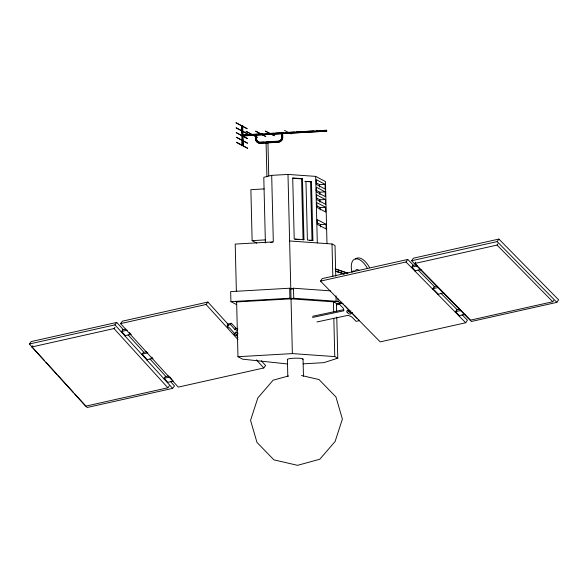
<?xml version="1.0" encoding="UTF-8"?>
<svg xmlns="http://www.w3.org/2000/svg" width="588" height="588" viewBox="0 0 588 588"><rect width="100%" height="100%" fill="white"/><g stroke="black" fill="none" stroke-linecap="round" stroke-linejoin="round"><path stroke-width="0.88" d="M462.072 314.734L467.453 320.217L465.711 322.753L380.201 341.885L320.504 281.123L322.246 278.587L407.749 259.455L413.232 265.034L411.49 267.577M312.581 317.446L343.818 310.787L343.311 308.215L339.107 303.908L340.04 302.555L341.672 302.21M320.504 281.123L406.007 261.998L407.749 259.455M411.651 260.734L413.393 258.191L498.896 239.066L558.6 299.821L556.858 302.364L471.355 321.489L411.651 260.734L497.154 241.602L498.896 239.066M553.631 300.446L552.742 301.74L470.569 320.129L414.893 263.461L415.782 262.16M417.135 266.313L417.414 265.901L411.776 267.165L415.371 270.818L421.008 269.561L420.729 269.973M415.084 271.23L415.371 270.818M432.643 289.098L434.385 286.562L418.083 269.966M437.854 294.404L443.778 292.736L443.499 293.147M414.893 263.461L497.066 245.078L497.955 243.777M455.244 312.103L456.986 309.56L440.838 293.133M460.882 310.839L461.168 310.427L455.524 311.691L459.412 315.646L465.057 314.389L464.777 314.8M459.132 316.057L459.412 315.646M44.144 360.216L29.4 344.002L31.238 341.562L116.74 322.43L123.105 329.427L121.268 331.867M169.27 385.912L167.859 387.786L85.686 406.168L31.84 346.957L32.781 345.707M29.4 344.002L114.91 324.877L116.74 322.43M31.84 346.957L114.013 328.567L114.954 327.325M261.329 360.811L265.629 365.538L263.791 367.978L178.282 387.11L120.547 323.613L122.385 321.173L207.887 302.041L228.159 324.333M126.912 330.61L127.206 330.213L121.569 331.478L125.325 335.608L130.97 334.351L129.353 332.58M125.031 336.005L125.325 335.608M130.668 334.741L130.97 334.351M141.84 354.498L143.678 352.058L128.066 334.888M147.485 353.234L147.779 352.844L142.142 354.101L147.184 359.65L152.829 358.386L151.704 357.159M146.89 360.047L147.184 359.65M152.527 358.783L152.829 358.386M120.547 323.613L206.057 304.481L207.887 302.041M163.868 378.716L165.698 376.276L149.933 358.937M169.506 377.452L169.807 377.062L172.122 379.605M167.337 382.538L173.276 380.884L172.982 381.274M74.852 393.989L87.134 407.499L172.644 388.374L174.482 385.926L170.351 381.391M237.934 337.181L236.148 335.204L235.274 335.388L233.862 333.822L234.737 333.639L229.342 327.656L228.467 327.847L227.299 326.553L228.181 326.369L227.189 325.267L228.166 323.966L231.429 323.268L235.766 328.075L237.853 328.993M227.299 326.553L228.276 325.252M227.189 325.267L230.452 324.569L231.429 323.268M230.452 324.569L234.788 329.376L235.766 328.075M266.915 176.767L266.085 142.847L266.79 142.715L267.944 142.811L268.753 175.812M247.519 143.06L236.28 137.247L247.408 143.266M255.765 131.095L265.842 136.541L255.714 131.308M284.526 130.418L291.229 133.954M336.38 304.996L339.864 303.878M336.77 317.123L337.777 358.195L323.848 362.656L303.099 363.847M288.51 375.967L273.111 380.193L257.845 397.907L250.547 420.346L256.971 442.404L273.905 459.86L297.587 465.329L319.828 459.221L335.094 441.514L342.392 419.068L335.969 397.01L319.034 379.554L301.497 375.504M326.979 243.557L325.465 181.56L315.675 176.385L287.988 174.423L271.693 175.356L263.791 177.311L265.394 242.954M270.686 242.557L272.442 242.124M122.782 329.861L126.001 329.14M412.923 265.482L416.15 264.762M434.076 287.01L437.303 286.29M143.354 352.491L146.581 351.764M438.567 287.429L432.922 288.686L438.141 294M456.678 310.008L459.904 309.288M165.375 376.71L168.602 375.989M169.807 377.062L164.162 378.319L167.639 382.141M301.57 178.862L302.46 178.671L303.952 239.661L303.063 239.86L301.57 178.862L292.714 178.237M311.471 181.699L305.076 181.501L311.471 181.699L312.904 240.419L309.656 240.448M236.677 304.672L230.915 301.622L230.672 291.604L289.656 288.223L290.781 288.818L293.486 288.23L330.471 290.847M335.998 295.786L336.13 301.254L293.735 298.248L291.031 298.836L236.633 301.953L235.501 301.357M230.915 301.622L289.906 298.241L291.031 298.836L333.425 301.842L336.13 301.254M339.107 303.908L342.378 303.217L343.377 304.246M312.618 316.285L343.855 309.626M350.992 310.964L350.117 311.155L344.583 305.481M352.455 312.463L351.573 312.654L357.151 318.373M316.939 321.952L348.096 315.308L351.639 316.763L356.122 321.357L359.386 320.666L358.357 319.607M236.156 127.971L247.335 133.77L236.207 127.75M247.107 128.537L235.928 122.738L247.056 128.757M247.408 138.452L236.17 132.638L247.298 138.658M246.181 131.315L257.368 137.349L246.159 131.543M274.17 135.777L265.306 131.087L274.28 135.571M236.508 142.48L247.688 148.286L236.56 142.267M242.925 135.049L242.69 125.612L241.565 125.545L242.05 145.339L243.175 145.405L242.726 135.857L243.175 145.405M242.69 125.612L241.786 125.663L241.962 132.866M242.726 135.857L255.368 135.13L255.457 138.812A4.653 4.476 -62.1 0 0 260.087 143.163L278.146 142.127A4.653 4.476 -62.1 0 0 282.549 137.261L282.461 133.579L326.715 131.168L326.693 130.249L242.704 134.931L242.469 125.494M244.726 134.946L252.855 134.483M254.663 134.38L262.792 133.91M265.504 133.755L273.633 133.292M275.434 133.189L283.592 132.719M285.423 132.616L294.595 132.087M296.433 131.984L304.68 131.506M306.517 131.403L313.852 130.984M316.601 130.83L324.855 130.352M256.272 135.078L281.556 133.63L281.63 137.798A3.719 3.579 -62.1 0 1 278.594 141.142L259.595 142.237A3.719 3.579 -62.1 0 1 256.405 139.238L256.272 135.078L281.777 133.748L281.85 137.915A3.719 3.579 -62.1 0 1 281.63 138.856M282.461 133.579L326.715 131.168M242.947 135.968L255.368 135.13M263.916 142.149L259.815 142.355A3.719 3.579 -62.1 0 1 256.625 139.356L256.493 135.196M266.614 141.995L274.721 141.532M276.522 141.429L278.815 141.26A3.719 3.579 -62.1 0 0 279.726 140.958M242.05 145.339L242.954 145.287M316.381 182.927L319.585 184.625L325.032 184.316L325.149 189.064L316.337 184.404L316.219 179.649L325.032 184.316M264.188 188.91L250.878 189.674L252.127 240.646L256.809 243.123M315.763 190.064L319.769 192.188L325.215 191.872L325.333 196.627L316.52 191.96L316.403 187.212L325.215 191.872M316.748 198.119L319.96 199.817L325.407 199.501L325.524 204.256L316.704 199.589L316.587 194.834L325.407 199.501M316.939 205.888L320.144 207.586L325.598 207.277L325.708 212.033L316.895 207.366L316.778 202.61L325.598 207.277M317.358 222.881L320.563 224.579L326.009 224.271L326.127 229.019L317.314 224.359L317.197 219.603L326.009 224.271M252.127 240.646L265.431 239.882M333.668 311.883L333.425 301.842L338.012 301.578L341.025 303.173M340.261 303.217L336.432 303.437L333.425 301.842M236.633 301.953L237.971 356.71L292.368 353.594L334.763 356.6L337.777 358.195M266.754 142.958L266.114 142.884M339.871 303.562L336.432 303.437L336.637 311.647M302.46 178.671L292.721 177.98L294.206 238.971L303.952 239.661M312.904 240.419L307.399 240.029L305.966 181.302M295.095 239.294L299.52 239.603M289.612 240.97L332.014 243.976L335.02 245.571L335.77 276.264M290.781 288.818L293.493 289.009M287.76 363.987L242.601 359.165L237.971 356.71M335.674 271.193L344.149 273.912M335.557 271.141L344.068 273.927M335.439 271.024L344.024 273.868M335.116 268.9L347.883 273.222M335.844 269.12L347.736 273.163M234.788 329.376L237.574 330.603M497.154 241.602L556.858 302.364M497.066 245.078L552.742 301.74M406.007 261.998L465.711 322.753M206.057 304.481L237.993 339.607M256.419 359.871L263.791 367.978M114.91 324.877L172.644 388.374M114.013 328.567L167.859 387.786M45.982 362.245L57.043 374.402M58.271 375.754L73.625 392.637M337.946 298.844L338.012 301.578M332.014 243.976L332.808 276.478M333.83 318.27L334.763 356.6M326.465 130.132L326.494 131.05M319.585 184.625L319.644 187.006M319.769 192.188L319.828 194.562M319.96 199.817L320.012 202.191M320.144 207.586L320.203 209.967M320.563 224.579L320.622 226.961M315.675 176.385L317.299 242.932M310.582 181.89L312.015 240.617M303.048 359.084L303.467 376.217M293.486 288.23L293.735 298.248M287.988 174.423L292.368 353.594M289.656 288.223L289.906 298.241M282.681 133.697L282.777 137.379A4.653 4.476 -62.1 0 1 278.374 142.245L260.308 143.281A4.653 4.476 -62.1 0 1 255.677 138.93M287.4 359.415L287.819 376.548M271.693 175.356L273.317 241.903L235.215 244.086L236.361 291.038M242.183 141.862L242.271 145.457M287.628 359.68A7.828 1.066 -1.4 0 1 295.389 358.18A7.828 1.066 -1.4 0 1 302.739 359.364M352.396 271.774A6.262 3.087 66.4 0 1 354.674 271.105M355.637 270.362A6.262 3.087 66.4 0 1 358.893 270.252M351.984 272.288A16.589 8.173 66.4 0 1 355.292 258.933A16.589 8.173 66.4 0 1 367.471 268.437M355.483 259.073A16.589 8.173 66.4 0 1 369.536 267.54M281.431 139.297A3.719 3.579 -62.1 0 1 280.138 140.723M237.655 335.417A2.514 1.183 36.9 0 1 235.281 332.779A2.514 1.183 36.9 0 1 237.714 332.676M238.081 333.83A2.514 1.183 36.9 0 1 236.405 332.095M351.139 312.772A2.514 1.154 34.4 0 1 347.662 310.185M347.17 312.39A2.514 1.154 34.4 0 0 350.896 313.911A2.514 1.154 34.4 0 0 348.596 310.956A2.514 1.154 34.4 0 0 347.17 312.39"/></g></svg>
